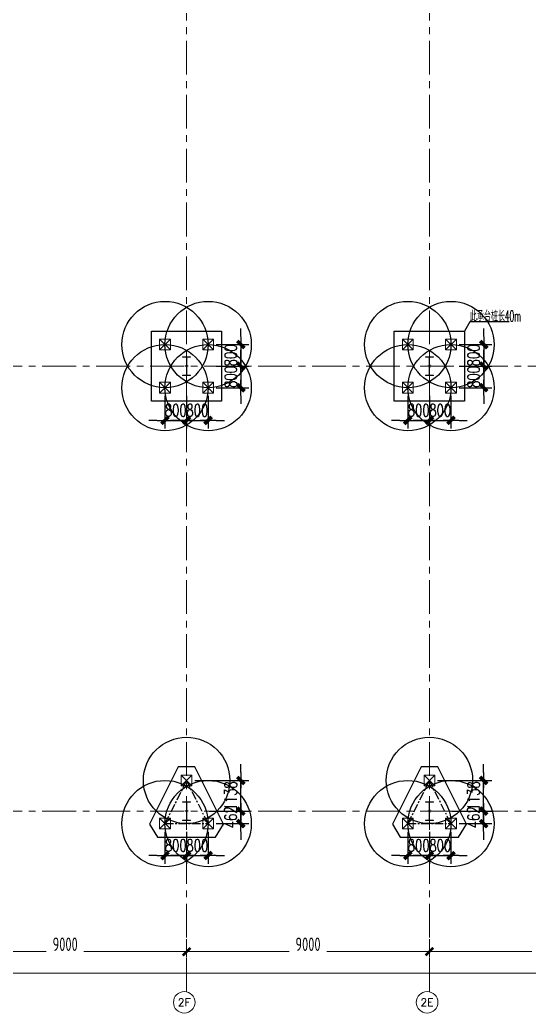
# Model space of a CAD drawing. Extents: x -1201378 to 2367219, y -619313 to 244905.
# Drawn here: x -734937 to -716062, y -71587 to -34760 of the extents above; entities that cross this region are included whole.
import ezdxf
from ezdxf.enums import TextEntityAlignment as Align

# ---------------------------------------------------------------- set-up
doc = ezdxf.new("R2010")
doc.units = 0
doc.header["$LTSCALE"] = 1000
doc.linetypes.add('CENTER', pattern=[2, 1.25, -0.25, 0.25, -0.25])
doc.layers.get('0').update_dxf_attribs({"linetype": 'CONTINUOUS'})
doc.layers.get('Defpoints').update_dxf_attribs({"linetype": 'CONTINUOUS'})
for name, color, linetype, lineweight in [('S-axis', 111, 'CONTINUOUS', 0), ('S-col', 2, 'CONTINUOUS', 0), ('S-dote', 5, 'CENTER', 0), ('S-zhuang', 1, 'CONTINUOUS', 0)]:
    doc.layers.add(name, color=color, linetype=linetype, lineweight=lineweight)
for name, color, linetype in [('S-BG', 131, 'CONTINUOUS'), ('S-DIMZ', 115, 'CONTINUOUS'), ('S-DOTE1', 140, 'CENTER'), ('S-HATCH1-W', 252, 'CONTINUOUS')]:
    doc.layers.add(name, color=color, linetype=linetype)
doc.styles.add('_TCH_AXIS', font='COMPLEX', dxfattribs={"bigfont": 'GBCBIG'})
doc.styles.add('SS1', font='tj-romans1.shx', dxfattribs={"width": 0.7, "bigfont": 'tj-hztxt1.shx'})
doc.styles.add('TSSD_Dimension', font='tssdeng.shx', dxfattribs={"width": 0.7, "bigfont": 'hztxt.shx'})
doc.dimstyles.new('S-150-ARCHI', dxfattribs={"dimscale": 150, "dimtxt": 3, "dimasz": 2, "dimexe": 2, "dimexo": 2, "dimgap": 1, "dimtad": 1, "dimdec": 0, "dimzin": 0, "dimdsep": 46, "dimtxsty": 'SS1', "dimblk1": 'TT', "dimblk2": 'TT', "dimsah": 1, "dimcen": 1, "dimclrd": 256, "dimclre": 256, "dimclrt": 256, "dimadec": 0, "dimazin": 0, "dimtfac": 1, "dimtdec": 0, "dimtix": 1, "dimtmove": 2, "dimatfit": 0, "dimldrblk": 'TT', "dimfxl": 2, "dimtolj": 1, "dimtzin": 0, "dimarcsym": 0})
doc.dimstyles.new('TSSD_200_200', dxfattribs={"dimtxt": 500, "dimasz": 200, "dimexe": 200, "dimexo": 500, "dimgap": 200, "dimtad": 1, "dimdec": 0, "dimzin": 0, "dimdsep": 46, "dimtxsty": 'TSSD_Dimension', "dimblk": 'ARCHTICK', "dimcen": 0, "dimdle": 200, "dimclrt": 7, "dimadec": 0, "dimazin": 0, "dimtfac": 1, "dimtdec": 0, "dimtix": 1, "dimtmove": 2, "dimatfit": 3, "dimfxl": 1, "dimtolj": 1, "dimtzin": 0, "dimarcsym": 0})

# ---------------------------------------------------------------- blocks, each defined once
blk = doc.blocks.new('_ArchTick')
at = {"color": 0, "linetype": 'ByBlock', "const_width": 0.5}
blk.add_lwpolyline([(-0.71, -0.71), (0.71, 0.71)], dxfattribs=at)
blk = doc.blocks.new('*D78')
at = {"layer": 'Defpoints', "color": 0, "transparency": 16777216}
for p in [(-137758, -268348), (-128758, -268348), (-128758, -269308)]:
    blk.add_point(p, dxfattribs=at)
at = {"layer": 'S-axis', "color": 0, "lineweight": -2, "transparency": 16777216}
for p, q in [((-137758, -268848), (-137758, -269508)), ((-128758, -268848), (-128758, -269508)), ((-137958, -269308), (-133957, -269308)), ((-128558, -269308), (-132560, -269308))]:
    blk.add_line(p, q, dxfattribs=at)
at = {"layer": 'S-axis', "color": 0, "lineweight": -2, "transparency": 16777216, "xscale": 200, "yscale": 200, "zscale": 200, "rotation": 180}
blk.add_blockref('_ArchTick', (-137758, -269308), dxfattribs=at)
at = {"layer": 'S-axis', "color": 0, "lineweight": -2, "transparency": 16777216, "xscale": 200, "yscale": 200, "zscale": 200}
blk.add_blockref('_ArchTick', (-128758, -269308), dxfattribs=at)
at = {"layer": 'S-axis', "color": 7, "transparency": 16777216, "insert": (-133258, -269033), "char_height": 500, "attachment_point": 5, "style": 'TSSD_Dimension'}
blk.add_mtext('\\A1;9000', dxfattribs=at)
blk = doc.blocks.new('*D79')
at = {"layer": 'Defpoints', "color": 0, "transparency": 16777216}
for p in [(-128758, -268348), (-119758, -268348), (-119758, -269308)]:
    blk.add_point(p, dxfattribs=at)
at = {"layer": 'S-axis', "color": 0, "lineweight": -2, "transparency": 16777216}
for p, q in [((-128758, -268848), (-128758, -269508)), ((-119758, -268848), (-119758, -269508)), ((-128958, -269308), (-124957, -269308)), ((-119558, -269308), (-123560, -269308))]:
    blk.add_line(p, q, dxfattribs=at)
at = {"layer": 'S-axis', "color": 0, "lineweight": -2, "transparency": 16777216, "xscale": 200, "yscale": 200, "zscale": 200, "rotation": 180}
blk.add_blockref('_ArchTick', (-128758, -269308), dxfattribs=at)
at = {"layer": 'S-axis', "color": 0, "lineweight": -2, "transparency": 16777216, "xscale": 200, "yscale": 200, "zscale": 200}
blk.add_blockref('_ArchTick', (-119758, -269308), dxfattribs=at)
at = {"layer": 'S-axis', "color": 7, "transparency": 16777216, "insert": (-124258, -269033), "char_height": 500, "attachment_point": 5, "style": 'TSSD_Dimension'}
blk.add_mtext('\\A1;9000', dxfattribs=at)
blk = doc.blocks.new('*D80')
at = {"layer": 'Defpoints', "color": 0, "transparency": 16777216}
for p in [(-119758, -268348), (-110758, -268348), (-110758, -269308)]:
    blk.add_point(p, dxfattribs=at)
at = {"layer": 'S-axis', "color": 0, "lineweight": -2, "transparency": 16777216}
for p, q in [((-119758, -268848), (-119758, -269508)), ((-110758, -268848), (-110758, -269508)), ((-119958, -269308), (-115957, -269308)), ((-110558, -269308), (-114560, -269308))]:
    blk.add_line(p, q, dxfattribs=at)
at = {"layer": 'S-axis', "color": 0, "lineweight": -2, "transparency": 16777216, "xscale": 200, "yscale": 200, "zscale": 200, "rotation": 180}
blk.add_blockref('_ArchTick', (-119758, -269308), dxfattribs=at)
at = {"layer": 'S-axis', "color": 0, "lineweight": -2, "transparency": 16777216, "xscale": 200, "yscale": 200, "zscale": 200}
blk.add_blockref('_ArchTick', (-110758, -269308), dxfattribs=at)
at = {"layer": 'S-axis', "color": 7, "transparency": 16777216, "insert": (-115258, -269033), "char_height": 500, "attachment_point": 5, "style": 'TSSD_Dimension'}
blk.add_mtext('\\A1;9000', dxfattribs=at)
blk = doc.blocks.new('*D92')
at = {"layer": 'Defpoints', "color": 0, "transparency": 16777216}
for p in [(-240958, -268448), (-82958, -268448), (-82958, -270108)]:
    blk.add_point(p, dxfattribs=at)
at = {"layer": 'S-axis', "color": 0, "lineweight": -2, "transparency": 16777216}
for p, q in [((-240958, -268948), (-240958, -270308)), ((-82958, -268948), (-82958, -270308)), ((-241158, -270108), (-162899, -270108)), ((-82758, -270108), (-161018, -270108))]:
    blk.add_line(p, q, dxfattribs=at)
at = {"layer": 'S-axis', "color": 0, "lineweight": -2, "transparency": 16777216, "xscale": 200, "yscale": 200, "zscale": 200, "rotation": 180}
blk.add_blockref('_ArchTick', (-240958, -270108), dxfattribs=at)
at = {"layer": 'S-axis', "color": 0, "lineweight": -2, "transparency": 16777216, "xscale": 200, "yscale": 200, "zscale": 200}
blk.add_blockref('_ArchTick', (-82958, -270108), dxfattribs=at)
at = {"layer": 'S-axis', "color": 7, "transparency": 16777216, "insert": (-161958, -269833), "char_height": 500, "attachment_point": 5, "style": 'TSSD_Dimension'}
blk.add_mtext('\\A1;158000', dxfattribs=at)
blk = doc.blocks.new('nt66')
at = {"layer": 'S-col'}
blk.add_lwpolyline([(-195790, 766820), (-195490, 766820), (-195490, 766808), (-195636, 766808), (-195636, 766132), (-195490, 766132), (-195490, 766120), (-195790, 766120), (-195790, 766132), (-195644, 766132), (-195644, 766808), (-195790, 766808)], close=True, dxfattribs=at)
blk = doc.blocks.new('33333')
for p in [(21786, -109900), (30786, -109900), (21786, -126400), (30786, -126400)]:
    blk.add_blockref('nt66', p)
blk = doc.blocks.new('S-ZHUANG-400')
at = {"layer": 'S-zhuang'}
for p, q in [((200, -200), (-200, 200)), ((-200, -200), (200, 200))]:
    blk.add_line(p, q, dxfattribs=at)
blk.add_lwpolyline([(-200, 200), (200, 200), (200, -200), (-200, -200)], close=True, dxfattribs=at)
blk = doc.blocks.new('CT4')
at = {"layer": 'Defpoints'}
for centre in [(-100831, -168442), (-99231, -168442), (-100831, -170042), (-99231, -170042)]:
    blk.add_circle(centre, 1600, dxfattribs=at)
at = {"layer": 'S-DOTE1', "ltscale": 0.25}
for p, q in [((-99971, -169242), (-100091, -169242)), ((-100031, -169182), (-100031, -169302))]:
    blk.add_line(p, q, dxfattribs=at)
at = {"layer": 'S-HATCH1-W'}
blk.add_lwpolyline([(-101331, -170542), (-101331, -167942), (-98731, -167942), (-98731, -170542)], close=True, dxfattribs=at)
at = {"layer": 'S-zhuang', "rotation": 90.00000000000001}
for p in [(-100831, -168442), (-99231, -168442), (-100831, -170042), (-99231, -170042)]:
    blk.add_blockref('S-ZHUANG-400', p, dxfattribs=at)
blk = doc.blocks.new('CT3')
at = {"layer": 'Defpoints'}
for centre in [(-101758, -256416), (-102558, -258016), (-100958, -258016)]:
    blk.add_circle(centre, 1600, dxfattribs=at)
at = {"layer": 'S-DOTE1', "ltscale": 0.25}
for p, q in [((-101698, -257554), (-101818, -257554)), ((-101758, -257494), (-101758, -257614))]:
    blk.add_line(p, q, dxfattribs=at)
at = {"layer": 'S-DOTE1', "linetype": 'CENTER', "ltscale": 0.25}
blk.add_lwpolyline([(-100958, -258016), (-101758, -256416), (-102558, -258016)], close=True, dxfattribs=at)
at = {"layer": 'S-HATCH1-W'}
blk.add_lwpolyline([(-101449, -255916), (-102067, -255916), (-103130, -258042), (-102837, -258516), (-100680, -258516), (-100387, -258042)], close=True, dxfattribs=at)
at = {"layer": 'S-zhuang', "rotation": 90.00000000000001}
for p in [(-101758, -256416), (-102558, -258016), (-100958, -258016)]:
    blk.add_blockref('S-ZHUANG-400', p, dxfattribs=at)
blk = doc.blocks.new('TT')
blk.add_line((-0.97, 0), (0.97, 0))
at = {"const_width": 0.45}
blk.add_lwpolyline([(-0.44, -0.44), (0.44, 0.44)], dxfattribs=at)
blk = doc.blocks.new('*D281')
at = {"layer": 'Defpoints', "color": 0, "transparency": 16777216}
for p in [(-729558, -48398), (-728758, -48398), (-728758, -49611)]:
    blk.add_point(p, dxfattribs=at)
at = {"layer": 'S-DIMZ', "lineweight": -2, "transparency": 16777216}
for p, q in [((-729558, -48698), (-729558, -49911)), ((-728758, -48698), (-728758, -49911)), ((-729858, -49611), (-730158, -49611)), ((-729558, -49611), (-728758, -49611)), ((-728458, -49611), (-728158, -49611))]:
    blk.add_line(p, q, dxfattribs=at)
at = {"layer": 'S-DIMZ', "lineweight": -2, "transparency": 16777216, "xscale": 300, "yscale": 300, "zscale": 300}
blk.add_blockref('TT', (-729558, -49611), dxfattribs=at)
at = {"layer": 'S-DIMZ', "lineweight": -2, "transparency": 16777216, "xscale": 300, "yscale": 300, "zscale": 300, "rotation": 180}
blk.add_blockref('TT', (-728758, -49611), dxfattribs=at)
at = {"layer": 'S-DIMZ', "transparency": 16777216, "insert": (-729158, -49236), "char_height": 450, "attachment_point": 5, "style": 'SS1'}
blk.add_mtext('\\A1;800', dxfattribs=at)
blk = doc.blocks.new('*D282')
at = {"layer": 'Defpoints', "color": 0, "transparency": 16777216}
for p in [(-728758, -48398), (-727958, -48398), (-727958, -49611)]:
    blk.add_point(p, dxfattribs=at)
at = {"layer": 'S-DIMZ', "lineweight": -2, "transparency": 16777216}
for p, q in [((-728758, -48698), (-728758, -49911)), ((-727958, -48698), (-727958, -49911)), ((-729058, -49611), (-729358, -49611)), ((-728758, -49611), (-727958, -49611)), ((-727658, -49611), (-727358, -49611))]:
    blk.add_line(p, q, dxfattribs=at)
at = {"layer": 'S-DIMZ', "lineweight": -2, "transparency": 16777216, "xscale": 300, "yscale": 300, "zscale": 300}
blk.add_blockref('TT', (-728758, -49611), dxfattribs=at)
at = {"layer": 'S-DIMZ', "lineweight": -2, "transparency": 16777216, "xscale": 300, "yscale": 300, "zscale": 300, "rotation": 180}
blk.add_blockref('TT', (-727958, -49611), dxfattribs=at)
at = {"layer": 'S-DIMZ', "transparency": 16777216, "insert": (-728358, -49236), "char_height": 450, "attachment_point": 5, "style": 'SS1'}
blk.add_mtext('\\A1;800', dxfattribs=at)
blk = doc.blocks.new('*D283')
at = {"layer": 'Defpoints', "color": 0, "transparency": 16777216}
for p in [(-727958, -46798), (-727958, -47598), (-726746, -47598)]:
    blk.add_point(p, dxfattribs=at)
at = {"layer": 'S-DIMZ', "lineweight": -2, "transparency": 16777216}
for p, q in [((-726746, -46498), (-726746, -46198)), ((-727658, -46798), (-726446, -46798)), ((-726746, -46798), (-726746, -47598)), ((-727658, -47598), (-726446, -47598)), ((-726746, -47898), (-726746, -48198))]:
    blk.add_line(p, q, dxfattribs=at)
at = {"layer": 'S-DIMZ', "lineweight": -2, "transparency": 16777216, "xscale": 300, "yscale": 300, "zscale": 300}
for p, rotation in [((-726746, -46798), 270), ((-726746, -47598), 90)]:
    blk.add_blockref('TT', p, dxfattribs=dict(at, rotation=rotation))
at = {"layer": 'S-DIMZ', "transparency": 16777216, "insert": (-727121, -47198), "char_height": 450, "attachment_point": 5, "rotation": 90, "style": 'SS1'}
blk.add_mtext('\\A1;800', dxfattribs=at)
blk = doc.blocks.new('*D284')
at = {"layer": 'Defpoints', "color": 0, "transparency": 16777216}
for p in [(-727958, -47598), (-727958, -48398), (-726746, -48398)]:
    blk.add_point(p, dxfattribs=at)
at = {"layer": 'S-DIMZ', "lineweight": -2, "transparency": 16777216}
for p, q in [((-726746, -47298), (-726746, -46998)), ((-727658, -47598), (-726446, -47598)), ((-726746, -47598), (-726746, -48398)), ((-727658, -48398), (-726446, -48398)), ((-726746, -48698), (-726746, -48998))]:
    blk.add_line(p, q, dxfattribs=at)
at = {"layer": 'S-DIMZ', "lineweight": -2, "transparency": 16777216, "xscale": 300, "yscale": 300, "zscale": 300}
for p, rotation in [((-726746, -47598), 270), ((-726746, -48398), 90)]:
    blk.add_blockref('TT', p, dxfattribs=dict(at, rotation=rotation))
at = {"layer": 'S-DIMZ', "transparency": 16777216, "insert": (-727121, -47998), "char_height": 450, "attachment_point": 5, "rotation": 90, "style": 'SS1'}
blk.add_mtext('\\A1;800', dxfattribs=at)
blk = doc.blocks.new('*D294')
at = {"layer": 'Defpoints', "color": 0, "transparency": 16777216}
for p in [(-729558, -64560), (-728758, -64560), (-728758, -65746)]:
    blk.add_point(p, dxfattribs=at)
at = {"layer": 'S-DIMZ', "lineweight": -2, "transparency": 16777216}
for p, q in [((-729558, -64860), (-729558, -66046)), ((-728758, -64860), (-728758, -66046)), ((-729858, -65746), (-730158, -65746)), ((-729558, -65746), (-728758, -65746)), ((-728458, -65746), (-728158, -65746))]:
    blk.add_line(p, q, dxfattribs=at)
at = {"layer": 'S-DIMZ', "lineweight": -2, "transparency": 16777216, "xscale": 300, "yscale": 300, "zscale": 300}
blk.add_blockref('TT', (-729558, -65746), dxfattribs=at)
at = {"layer": 'S-DIMZ', "lineweight": -2, "transparency": 16777216, "xscale": 300, "yscale": 300, "zscale": 300, "rotation": 180}
blk.add_blockref('TT', (-728758, -65746), dxfattribs=at)
at = {"layer": 'S-DIMZ', "transparency": 16777216, "insert": (-729158, -65371), "char_height": 450, "attachment_point": 5, "style": 'SS1'}
blk.add_mtext('\\A1;800', dxfattribs=at)
blk = doc.blocks.new('*D295')
at = {"layer": 'Defpoints', "color": 0, "transparency": 16777216}
for p in [(-728758, -64560), (-727958, -64560), (-727958, -65746)]:
    blk.add_point(p, dxfattribs=at)
at = {"layer": 'S-DIMZ', "lineweight": -2, "transparency": 16777216}
for p, q in [((-728758, -64860), (-728758, -66046)), ((-727958, -64860), (-727958, -66046)), ((-729058, -65746), (-729358, -65746)), ((-728758, -65746), (-727958, -65746)), ((-727658, -65746), (-727358, -65746))]:
    blk.add_line(p, q, dxfattribs=at)
at = {"layer": 'S-DIMZ', "lineweight": -2, "transparency": 16777216, "xscale": 300, "yscale": 300, "zscale": 300}
blk.add_blockref('TT', (-728758, -65746), dxfattribs=at)
at = {"layer": 'S-DIMZ', "lineweight": -2, "transparency": 16777216, "xscale": 300, "yscale": 300, "zscale": 300, "rotation": 180}
blk.add_blockref('TT', (-727958, -65746), dxfattribs=at)
at = {"layer": 'S-DIMZ', "transparency": 16777216, "insert": (-728358, -65371), "char_height": 450, "attachment_point": 5, "style": 'SS1'}
blk.add_mtext('\\A1;800', dxfattribs=at)
blk = doc.blocks.new('*D301')
at = {"layer": 'Defpoints', "color": 0, "transparency": 16777216}
for p in [(-720558, -48398), (-719758, -48398), (-719758, -49611)]:
    blk.add_point(p, dxfattribs=at)
at = {"layer": 'S-DIMZ', "lineweight": -2, "transparency": 16777216}
for p, q in [((-720558, -48698), (-720558, -49911)), ((-719758, -48698), (-719758, -49911)), ((-720858, -49611), (-721158, -49611)), ((-720558, -49611), (-719758, -49611)), ((-719458, -49611), (-719158, -49611))]:
    blk.add_line(p, q, dxfattribs=at)
at = {"layer": 'S-DIMZ', "lineweight": -2, "transparency": 16777216, "xscale": 300, "yscale": 300, "zscale": 300}
blk.add_blockref('TT', (-720558, -49611), dxfattribs=at)
at = {"layer": 'S-DIMZ', "lineweight": -2, "transparency": 16777216, "xscale": 300, "yscale": 300, "zscale": 300, "rotation": 180}
blk.add_blockref('TT', (-719758, -49611), dxfattribs=at)
at = {"layer": 'S-DIMZ', "transparency": 16777216, "insert": (-720158, -49236), "char_height": 450, "attachment_point": 5, "style": 'SS1'}
blk.add_mtext('\\A1;800', dxfattribs=at)
blk = doc.blocks.new('*D302')
at = {"layer": 'Defpoints', "color": 0, "transparency": 16777216}
for p in [(-719758, -48398), (-718958, -48398), (-718958, -49611)]:
    blk.add_point(p, dxfattribs=at)
at = {"layer": 'S-DIMZ', "lineweight": -2, "transparency": 16777216}
for p, q in [((-719758, -48698), (-719758, -49911)), ((-718958, -48698), (-718958, -49911)), ((-720058, -49611), (-720358, -49611)), ((-719758, -49611), (-718958, -49611)), ((-718658, -49611), (-718358, -49611))]:
    blk.add_line(p, q, dxfattribs=at)
at = {"layer": 'S-DIMZ', "lineweight": -2, "transparency": 16777216, "xscale": 300, "yscale": 300, "zscale": 300}
blk.add_blockref('TT', (-719758, -49611), dxfattribs=at)
at = {"layer": 'S-DIMZ', "lineweight": -2, "transparency": 16777216, "xscale": 300, "yscale": 300, "zscale": 300, "rotation": 180}
blk.add_blockref('TT', (-718958, -49611), dxfattribs=at)
at = {"layer": 'S-DIMZ', "transparency": 16777216, "insert": (-719358, -49236), "char_height": 450, "attachment_point": 5, "style": 'SS1'}
blk.add_mtext('\\A1;800', dxfattribs=at)
blk = doc.blocks.new('*D303')
at = {"layer": 'Defpoints', "color": 0, "transparency": 16777216}
for p in [(-718958, -46798), (-718958, -47598), (-717746, -47598)]:
    blk.add_point(p, dxfattribs=at)
at = {"layer": 'S-DIMZ', "lineweight": -2, "transparency": 16777216}
for p, q in [((-717746, -46498), (-717746, -46198)), ((-718658, -46798), (-717446, -46798)), ((-717746, -46798), (-717746, -47598)), ((-718658, -47598), (-717446, -47598)), ((-717746, -47898), (-717746, -48198))]:
    blk.add_line(p, q, dxfattribs=at)
at = {"layer": 'S-DIMZ', "lineweight": -2, "transparency": 16777216, "xscale": 300, "yscale": 300, "zscale": 300}
for p, rotation in [((-717746, -46798), 270), ((-717746, -47598), 90)]:
    blk.add_blockref('TT', p, dxfattribs=dict(at, rotation=rotation))
at = {"layer": 'S-DIMZ', "transparency": 16777216, "insert": (-718121, -47198), "char_height": 450, "attachment_point": 5, "rotation": 90, "style": 'SS1'}
blk.add_mtext('\\A1;800', dxfattribs=at)
blk = doc.blocks.new('*D304')
at = {"layer": 'Defpoints', "color": 0, "transparency": 16777216}
for p in [(-718958, -47598), (-718958, -48398), (-717746, -48398)]:
    blk.add_point(p, dxfattribs=at)
at = {"layer": 'S-DIMZ', "lineweight": -2, "transparency": 16777216}
for p, q in [((-717746, -47298), (-717746, -46998)), ((-718658, -47598), (-717446, -47598)), ((-717746, -47598), (-717746, -48398)), ((-718658, -48398), (-717446, -48398)), ((-717746, -48698), (-717746, -48998))]:
    blk.add_line(p, q, dxfattribs=at)
at = {"layer": 'S-DIMZ', "lineweight": -2, "transparency": 16777216, "xscale": 300, "yscale": 300, "zscale": 300}
for p, rotation in [((-717746, -47598), 270), ((-717746, -48398), 90)]:
    blk.add_blockref('TT', p, dxfattribs=dict(at, rotation=rotation))
at = {"layer": 'S-DIMZ', "transparency": 16777216, "insert": (-718121, -47998), "char_height": 450, "attachment_point": 5, "rotation": 90, "style": 'SS1'}
blk.add_mtext('\\A1;800', dxfattribs=at)
blk = doc.blocks.new('*D314')
at = {"layer": 'Defpoints', "color": 0, "transparency": 16777216}
for p in [(-720558, -64560), (-719758, -64560), (-719758, -65746)]:
    blk.add_point(p, dxfattribs=at)
at = {"layer": 'S-DIMZ', "lineweight": -2, "transparency": 16777216}
for p, q in [((-720558, -64860), (-720558, -66046)), ((-719758, -64860), (-719758, -66046)), ((-720858, -65746), (-721158, -65746)), ((-720558, -65746), (-719758, -65746)), ((-719458, -65746), (-719158, -65746))]:
    blk.add_line(p, q, dxfattribs=at)
at = {"layer": 'S-DIMZ', "lineweight": -2, "transparency": 16777216, "xscale": 300, "yscale": 300, "zscale": 300}
blk.add_blockref('TT', (-720558, -65746), dxfattribs=at)
at = {"layer": 'S-DIMZ', "lineweight": -2, "transparency": 16777216, "xscale": 300, "yscale": 300, "zscale": 300, "rotation": 180}
blk.add_blockref('TT', (-719758, -65746), dxfattribs=at)
at = {"layer": 'S-DIMZ', "transparency": 16777216, "insert": (-720158, -65371), "char_height": 450, "attachment_point": 5, "style": 'SS1'}
blk.add_mtext('\\A1;800', dxfattribs=at)
blk = doc.blocks.new('*D315')
at = {"layer": 'Defpoints', "color": 0, "transparency": 16777216}
for p in [(-719758, -64560), (-718958, -64560), (-718958, -65746)]:
    blk.add_point(p, dxfattribs=at)
at = {"layer": 'S-DIMZ', "lineweight": -2, "transparency": 16777216}
for p, q in [((-719758, -64860), (-719758, -66046)), ((-718958, -64860), (-718958, -66046)), ((-720058, -65746), (-720358, -65746)), ((-719758, -65746), (-718958, -65746)), ((-718658, -65746), (-718358, -65746))]:
    blk.add_line(p, q, dxfattribs=at)
at = {"layer": 'S-DIMZ', "lineweight": -2, "transparency": 16777216, "xscale": 300, "yscale": 300, "zscale": 300}
blk.add_blockref('TT', (-719758, -65746), dxfattribs=at)
at = {"layer": 'S-DIMZ', "lineweight": -2, "transparency": 16777216, "xscale": 300, "yscale": 300, "zscale": 300, "rotation": 180}
blk.add_blockref('TT', (-718958, -65746), dxfattribs=at)
at = {"layer": 'S-DIMZ', "transparency": 16777216, "insert": (-719358, -65371), "char_height": 450, "attachment_point": 5, "style": 'SS1'}
blk.add_mtext('\\A1;800', dxfattribs=at)
blk = doc.blocks.new('*D1268')
at = {"layer": 'Defpoints', "color": 0, "transparency": 16777216}
for p in [(-728225, -64098), (-726749, -64098), (-727958, -64560)]:
    blk.add_point(p, dxfattribs=at)
at = {"layer": 'S-DIMZ', "lineweight": -2, "transparency": 16777216}
for p, q in [((-726749, -63798), (-726749, -63498)), ((-727925, -64098), (-726449, -64098)), ((-726749, -64560), (-726749, -64098)), ((-727658, -64560), (-726449, -64560)), ((-726749, -64860), (-726749, -65160))]:
    blk.add_line(p, q, dxfattribs=at)
at = {"layer": 'S-DIMZ', "lineweight": -2, "transparency": 16777216, "xscale": 300, "yscale": 300, "zscale": 300}
for p, rotation in [((-726749, -64098), 270), ((-726749, -64560), 90)]:
    blk.add_blockref('TT', p, dxfattribs=dict(at, rotation=rotation))
at = {"layer": 'S-DIMZ', "transparency": 16777216, "insert": (-727124, -64329), "char_height": 450, "attachment_point": 5, "rotation": 90, "style": 'SS1'}
blk.add_mtext('\\A1;462', dxfattribs=at)
blk = doc.blocks.new('*D1269')
at = {"layer": 'Defpoints', "color": 0, "transparency": 16777216}
for p in [(-728758, -62960), (-726749, -62960), (-728225, -64098)]:
    blk.add_point(p, dxfattribs=at)
at = {"layer": 'S-DIMZ', "lineweight": -2, "transparency": 16777216}
for p, q in [((-726749, -62660), (-726749, -62360)), ((-728458, -62960), (-726449, -62960)), ((-726749, -64098), (-726749, -62960)), ((-727925, -64098), (-726449, -64098)), ((-726749, -64398), (-726749, -64698))]:
    blk.add_line(p, q, dxfattribs=at)
at = {"layer": 'S-DIMZ', "lineweight": -2, "transparency": 16777216, "xscale": 300, "yscale": 300, "zscale": 300}
for p, rotation in [((-726749, -62960), 270), ((-726749, -64098), 90)]:
    blk.add_blockref('TT', p, dxfattribs=dict(at, rotation=rotation))
at = {"layer": 'S-DIMZ', "transparency": 16777216, "insert": (-727124, -63529), "char_height": 450, "attachment_point": 5, "rotation": 90, "style": 'SS1'}
blk.add_mtext('\\A1;1138', dxfattribs=at)
blk = doc.blocks.new('*D1270')
at = {"layer": 'Defpoints', "color": 0, "transparency": 16777216}
for p in [(-719225, -64098), (-717749, -64098), (-718958, -64560)]:
    blk.add_point(p, dxfattribs=at)
at = {"layer": 'S-DIMZ', "lineweight": -2, "transparency": 16777216}
for p, q in [((-717749, -63798), (-717749, -63498)), ((-718925, -64098), (-717449, -64098)), ((-717749, -64560), (-717749, -64098)), ((-718658, -64560), (-717449, -64560)), ((-717749, -64860), (-717749, -65160))]:
    blk.add_line(p, q, dxfattribs=at)
at = {"layer": 'S-DIMZ', "lineweight": -2, "transparency": 16777216, "xscale": 300, "yscale": 300, "zscale": 300}
for p, rotation in [((-717749, -64098), 270), ((-717749, -64560), 90)]:
    blk.add_blockref('TT', p, dxfattribs=dict(at, rotation=rotation))
at = {"layer": 'S-DIMZ', "transparency": 16777216, "insert": (-718124, -64329), "char_height": 450, "attachment_point": 5, "rotation": 90, "style": 'SS1'}
blk.add_mtext('\\A1;462', dxfattribs=at)
blk = doc.blocks.new('*D1271')
at = {"layer": 'Defpoints', "color": 0, "transparency": 16777216}
for p in [(-719758, -62960), (-717749, -62960), (-719225, -64098)]:
    blk.add_point(p, dxfattribs=at)
at = {"layer": 'S-DIMZ', "lineweight": -2, "transparency": 16777216}
for p, q in [((-717749, -62660), (-717749, -62360)), ((-719458, -62960), (-717449, -62960)), ((-717749, -64098), (-717749, -62960)), ((-718925, -64098), (-717449, -64098)), ((-717749, -64398), (-717749, -64698))]:
    blk.add_line(p, q, dxfattribs=at)
at = {"layer": 'S-DIMZ', "lineweight": -2, "transparency": 16777216, "xscale": 300, "yscale": 300, "zscale": 300}
for p, rotation in [((-717749, -62960), 270), ((-717749, -64098), 90)]:
    blk.add_blockref('TT', p, dxfattribs=dict(at, rotation=rotation))
at = {"layer": 'S-DIMZ', "transparency": 16777216, "insert": (-718124, -63529), "char_height": 450, "attachment_point": 5, "rotation": 90, "style": 'SS1'}
blk.add_mtext('\\A1;1138', dxfattribs=at)
blk = doc.blocks.new('2#轴网')
at = {"layer": 'S-axis'}
for centre in [(-128843.4, -271187), (-119843.4, -271187)]:
    blk.add_circle(centre, 400, dxfattribs=at)
at = {"layer": 'S-dote'}
for p, q in [((-128758.5, -270787), (-128758.5, -175298.2)), ((-119758.5, -270787), (-119758.5, -175298.2)), ((-74854.3, -247598.2), (-251154.3, -247598.2)), ((-74854.3, -264098.2), (-251154.3, -264098.2))]:
    blk.add_line(p, q, dxfattribs=at)
at = {"layer": 'S-axis', "style": '_TCH_AXIS'}
for s, p, p2 in [('2F', (-129085.2, -271328.1), (-128601.5, -271328.1)), ('2E', (-120085.2, -271328.1), (-119601.5, -271328.1))]:
    blk.add_text(s, height=282.17, dxfattribs=at).set_placement(p, p2, align=Align.FIT)
at = {"layer": 'S-axis'}
for base, p1, p2, picture, middle in [((-82958.5, -270108.2), (-240958.5, -268448.2), (-82958.5, -268448.2), '*D92', (-161958.5, -269833.2)), ((-128758.5, -269308.2), (-137758.5, -268348.2), (-128758.5, -268348.2), '*D78', (-133258.5, -269033.2)), ((-119758.5, -269308.2), (-128758.5, -268348.2), (-119758.5, -268348.2), '*D79', (-124258.5, -269033.2)), ((-110758.5, -269308.2), (-119758.5, -268348.2), (-110758.5, -268348.2), '*D80', (-115258.5, -269033.2))]:
    dim = blk.add_linear_dim(base=base, p1=p1, p2=p2, angle=0, dimstyle='TSSD_200_200', dxfattribs=at)
    dim.commit()
    dim.dimension.update_dxf_attribs({"geometry": picture, "text_midpoint": middle, "dimtype": 161})

msp = doc.modelspace()

# ---------------------------------------------------------------- linework, layer by layer
at = {"layer": 'S-BG'}
msp.add_lwpolyline([(-716803.9, -45961.3), (-718264.1, -45961.3), (-718458.5, -46298.2)], dxfattribs=at)

# ---------------------------------------------------------------- block references
at = {"layer": 'S-axis'}
msp.add_blockref('2#轴网', (-600000, 200000), dxfattribs=at)
at = {"layer": 'S-col'}
msp.add_blockref('33333', (-554904.3, -704168.2), dxfattribs=at)
at = {"layer": 'S-zhuang'}
for name, p in [('CT4', (-628727.3, 121643.8)), ('CT4', (-619727.3, 121643.8)), ('CT3', (-627000, 193456)), ('CT3', (-618000, 193456))]:
    msp.add_blockref(name, p, dxfattribs=at)

# ---------------------------------------------------------------- texts
at = {"layer": 'S-BG', "style": 'SS1', "width": 0.5}
msp.add_text('此承台桩长40m', height=400, dxfattribs=at).set_placement((-718257.8, -45740.9), align=Align.MIDDLE_LEFT)

# ---------------------------------------------------------------- dimensions: what is measured, and where the dimension line sits
at = {"layer": 'S-DIMZ'}
for base, p1, p2, picture, middle in [((-726746, -47598.1), (-727958.4, -46798.2), (-727958.4, -47598.1), '*D283', (-727121, -47198.2)), ((-717746, -47598.1), (-718958.4, -46798.2), (-718958.4, -47598.1), '*D303', (-718121, -47198.2)), ((-726746, -48398.2), (-727958.4, -47598.1), (-727958.4, -48398.2), '*D284', (-727121, -47998.2)), ((-717746, -48398.2), (-718958.4, -47598.1), (-718958.4, -48398.2), '*D304', (-718121, -47998.2))]:
    dim = msp.add_linear_dim(base=base, p1=p1, p2=p2, angle=270, dimstyle='S-150-ARCHI', override={"dimexo": 2}, dxfattribs=at)
    dim.commit()
    dim.dimension.update_dxf_attribs({"geometry": picture, "text_midpoint": middle})
for base, p1, p2, picture, middle in [((-728758.5, -49610.6), (-729558.4, -48398.2), (-728758.5, -48398.2), '*D281', (-729158.4, -49235.6)), ((-727958.4, -49610.6), (-728758.5, -48398.2), (-727958.4, -48398.2), '*D282', (-728358.4, -49235.6)), ((-719758.5, -49610.6), (-720558.4, -48398.2), (-719758.5, -48398.2), '*D301', (-720158.4, -49235.6)), ((-718958.4, -49610.6), (-719758.5, -48398.2), (-718958.4, -48398.2), '*D302', (-719358.4, -49235.6))]:
    dim = msp.add_linear_dim(base=base, p1=p1, p2=p2, dimstyle='S-150-ARCHI', override={"dimexo": 2}, dxfattribs=at)
    dim.commit()
    dim.dimension.update_dxf_attribs({"geometry": picture, "text_midpoint": middle})
for base, p1, p2, picture, middle in [((-726748.9, -62960.1), (-728225.1, -64098.2), (-728758.5, -62960.1), '*D1269', (-727123.9, -63529.1)), ((-717748.9, -62960.1), (-719225.1, -64098.2), (-719758.5, -62960.1), '*D1271', (-718123.9, -63529.1)), ((-726748.9, -64098.2), (-727958.5, -64560.1), (-728225.1, -64098.2), '*D1268', (-727123.9, -64329.1)), ((-717748.9, -64098.2), (-718958.5, -64560.1), (-719225.1, -64098.2), '*D1270', (-718123.9, -64329.1))]:
    dim = msp.add_linear_dim(base=base, p1=p1, p2=p2, angle=90, dimstyle='S-150-ARCHI', dxfattribs=at)
    dim.commit()
    dim.dimension.update_dxf_attribs({"geometry": picture, "text_midpoint": middle})
for base, p1, p2, picture, middle in [((-728758.5, -65746.3), (-729558.5, -64560.1), (-728758.5, -64560.1), '*D294', (-729158.5, -65371.3)), ((-727958.5, -65746.3), (-728758.5, -64560.1), (-727958.5, -64560.1), '*D295', (-728358.5, -65371.3)), ((-719758.5, -65746.3), (-720558.5, -64560.1), (-719758.5, -64560.1), '*D314', (-720158.5, -65371.3)), ((-718958.5, -65746.3), (-719758.5, -64560.1), (-718958.5, -64560.1), '*D315', (-719358.5, -65371.3))]:
    dim = msp.add_linear_dim(base=base, p1=p1, p2=p2, dimstyle='S-150-ARCHI', dxfattribs=at)
    dim.commit()
    dim.dimension.update_dxf_attribs({"geometry": picture, "text_midpoint": middle})

doc.saveas('drawing.dxf')
